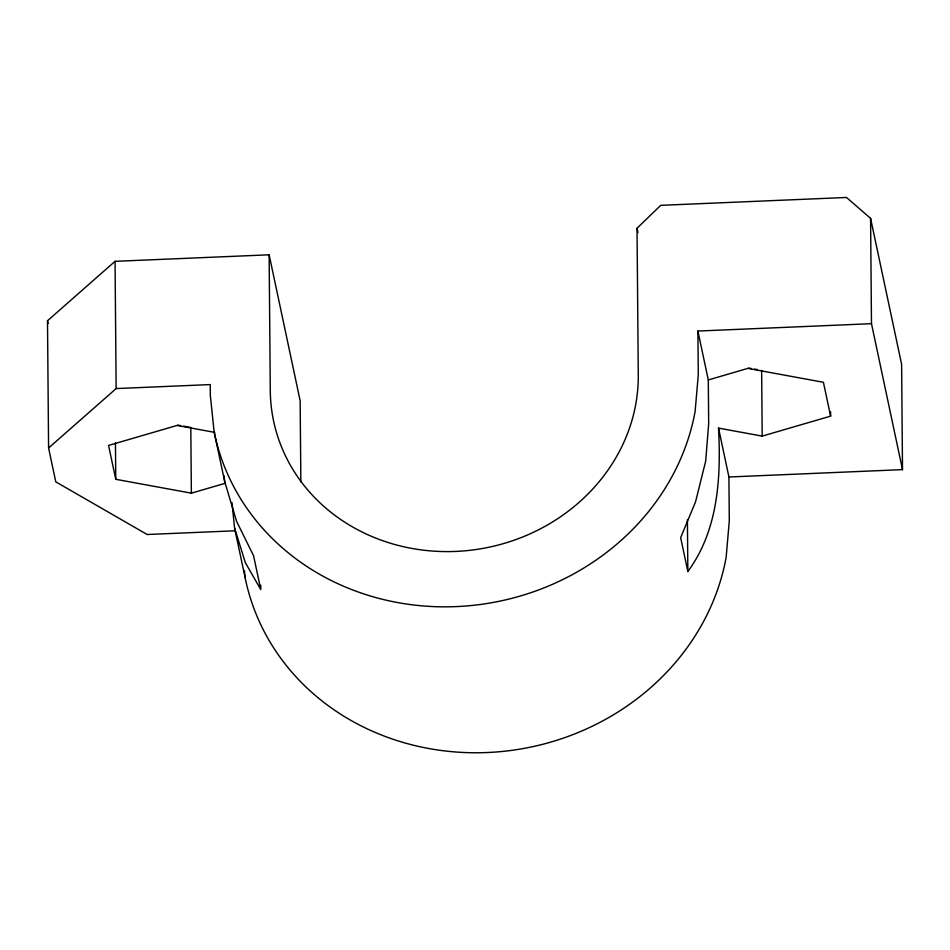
<?xml version="1.0" encoding="UTF-8"?>
<svg xmlns="http://www.w3.org/2000/svg" width="950" height="950" viewBox="0 0 950 950"><rect width="100%" height="100%" fill="white"/><g stroke="black" fill="none" stroke-linecap="round" stroke-linejoin="round"><path stroke-width="1.43" d="M718.533 428.106L728.923 476.995L902.5 469.633L871.482 323.689L697.906 331.051L708.296 379.941L708.676 423.724L705.672 461.154L695.531 501.897L680.651 537.653L687.847 571.508C718.295 530.254 721.109 477.446 718.533 428.106L762.197 436.121L830.609 416.136L830.573 411.754M235.386 530.777L147.155 534.506L55.777 481.84L48.581 447.984L47.5 320.744L115.057 261.333L269.135 254.802L270.287 390.581A184.692 168.055 -12 0 0 455.727 551.416A184.692 168.055 -12 0 0 638.281 374.989L637.034 228.249L660.749 205.342L846.498 197.469L870.58 218.357L901.609 364.289L902.5 469.633M48.581 447.984L116.138 388.574L210.247 384.584L210.33 395.521L214.13 431.846L224.687 481.543L236.586 521.348L253.579 555.75L260.775 589.606L245.373 562.709L234.579 528.081L231.978 502.514M214.807 432.404L176.973 425.457L108.561 445.443L115.758 479.299L191.366 493.169L225.233 483.289M708.296 379.941L747.804 368.398L823.413 382.28L830.609 416.136M748.541 368.006L751.45 368.541M754.359 369.075L757.269 369.609M177.721 425.066L180.631 425.6M183.54 426.134L190.808 427.476L191.366 493.169M637.034 228.249L637.961 232.584M269.135 254.802L300.152 400.734L300.853 481.911M234.579 528.081L245.148 577.778A245.124 223.048 -12 0 0 487.207 752.531A245.124 223.048 -12 0 0 726.133 557.389L729.303 520.778L728.923 476.995M47.5 320.744L48.106 323.558M224.081 475.831L224.687 481.543M244.388 570.523L245.148 577.778M870.58 218.357L871.482 323.689M761.639 370.417L762.197 436.121M697.906 331.051L698.286 374.846L695.115 411.457A245.124 223.048 -12 0 1 456.19 606.599A245.124 223.048 -12 0 1 214.13 431.846M687.408 519.614L687.847 571.508M260.739 585.164L260.763 588.133M115.057 261.333L116.138 388.574M115.449 442.795L115.758 479.299"/></g></svg>
